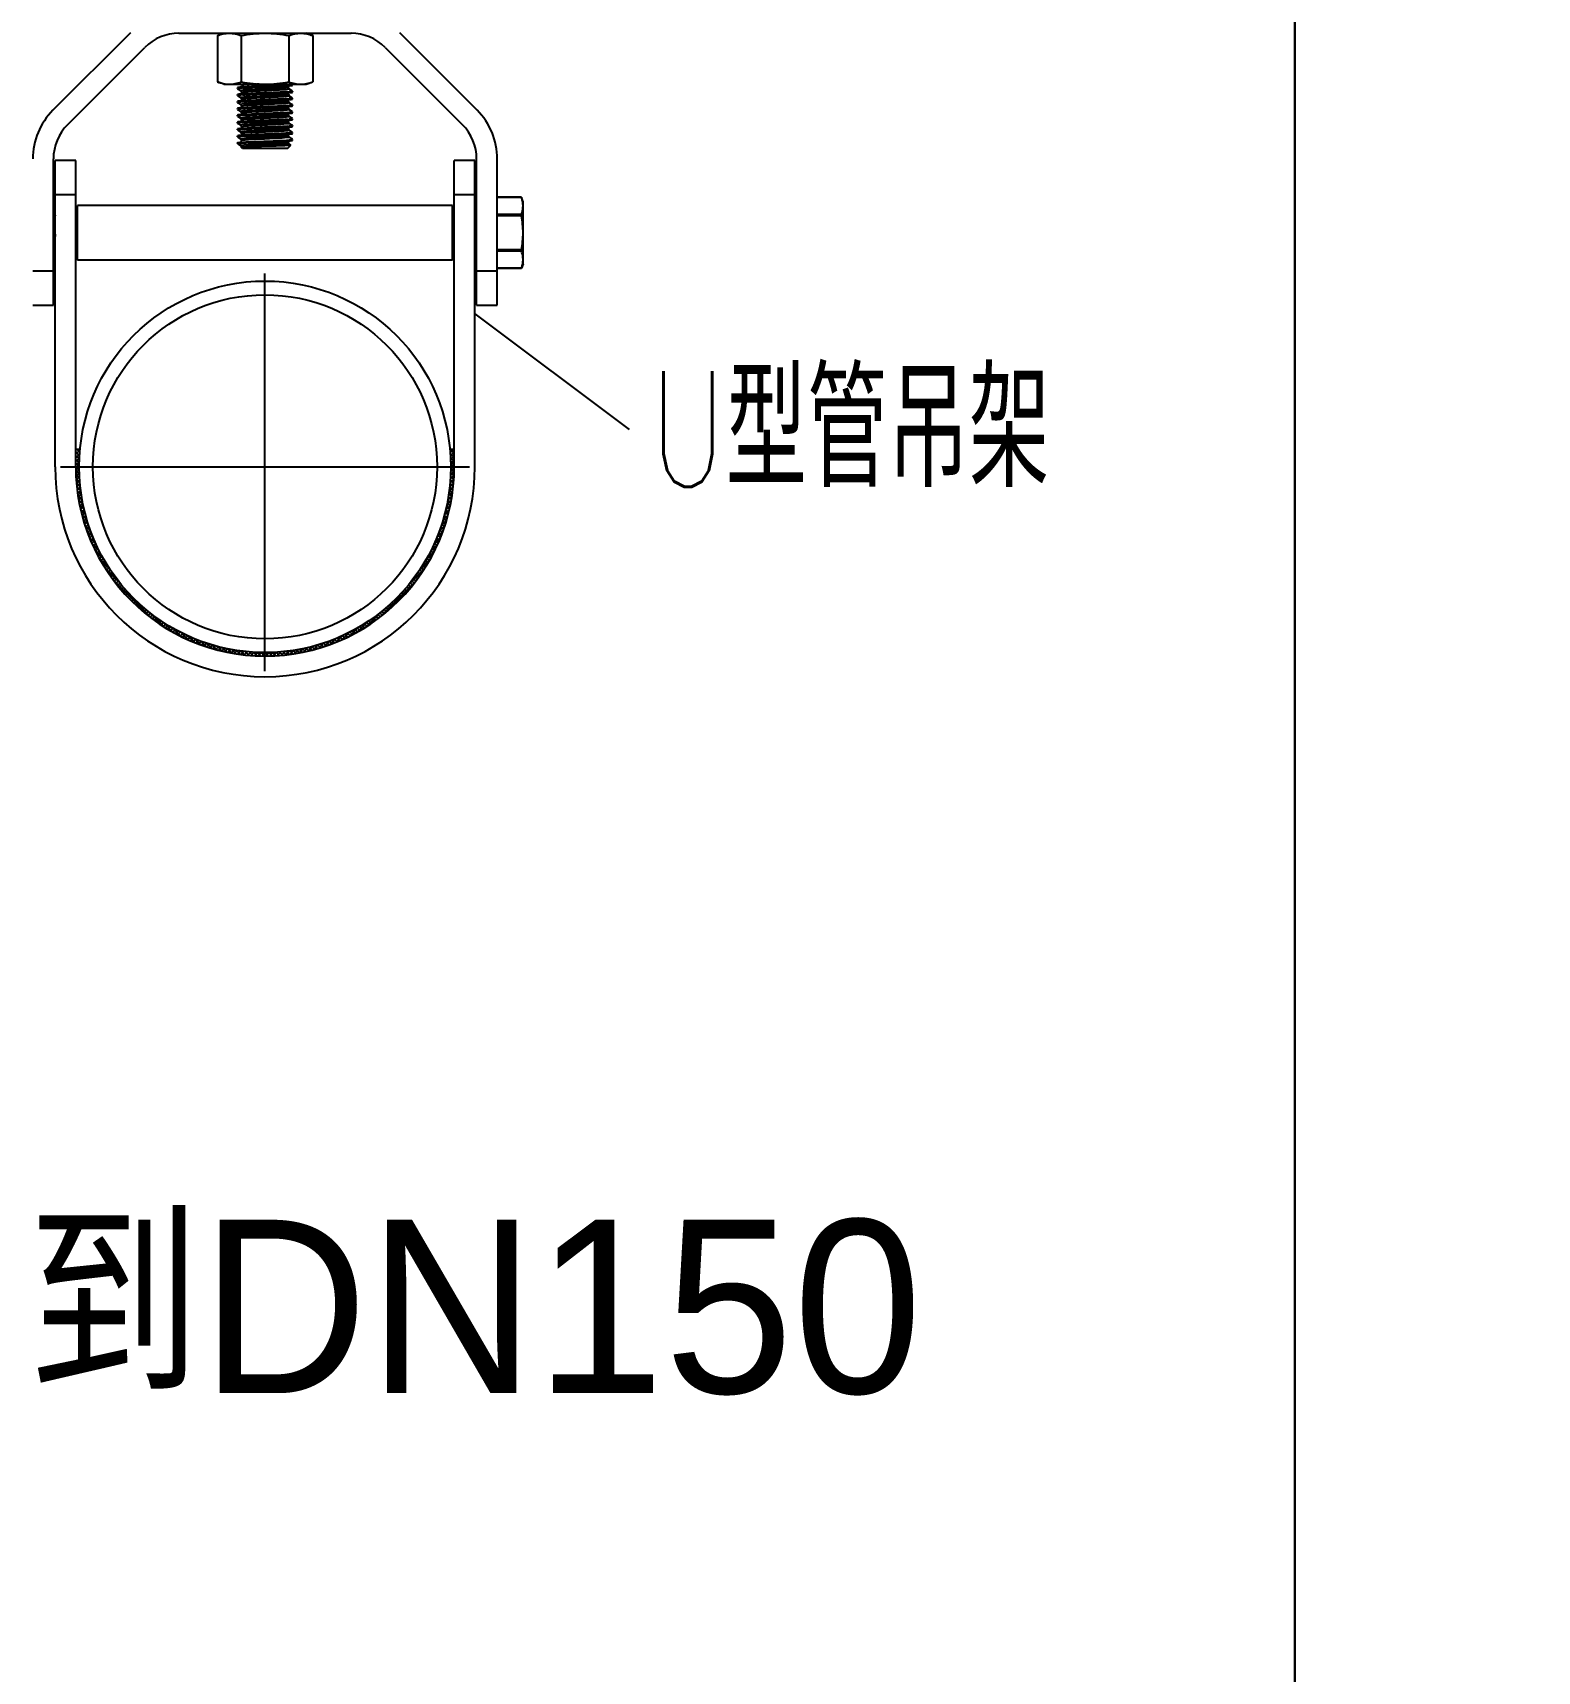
# Model space of a CAD drawing. Extents: x 1725261 to 1937680, y 860327 to 1571294.
# Drawn here: x 1824949 to 1830155, y 1242498 to 1248167 of the extents above; entities that cross this region are included whole.
import ezdxf

# ---------------------------------------------------------------- set-up
doc = ezdxf.new("R2010")
doc.units = 0
doc.header["$LTSCALE"] = 1000
doc.header["$MEASUREMENT"] = 0
doc.linetypes.add('CENTER', pattern=[8, 5, -1, 1, -1])
doc.layers.add('bz', color=2, linetype='Continuous')
doc.layers.add('W_DIM', color=4, linetype='Continuous')
doc.styles.get("Standard").update_dxf_attribs({"font": 'gbenor.shx', "bigfont": 'gbcbig.shx'})
doc.styles.add('wwp100', font='txt.shx', dxfattribs={"width": 0.7, "height": 400, "bigfont": 'hztxt.shx'})
doc.styles.add('中西文等高字体', font='HZTXT_E.shx', dxfattribs={"width": 0.7, "height": 4, "bigfont": 'hztxt.shx'})
doc.dimstyles.get("Standard").update_dxf_attribs({"dimtxt": 0.18, "dimasz": 0.18, "dimexe": 0.18, "dimexo": 0.0625, "dimgap": 0.09, "dimtad": 0, "dimtih": 1, "dimtoh": 1, "dimdec": 4, "dimzin": 0, "dimdsep": 46, "dimtxsty": 'Standard', "dimcen": 0.09, "dimadec": 0, "dimazin": 0, "dimtfac": 1, "dimtdec": 4, "dimtofl": 0, "dimtmove": 0, "dimatfit": 3, "dimfxl": 0, "dimtolj": 1, "dimtzin": 0, "dimarcsym": 0})

msp = doc.modelspace()

# ---------------------------------------------------------------- hatches: boundary and pattern name
h = msp.add_hatch()
h.set_pattern_fill('ANSI37', color=256, scale=2.904, style=0)
h.set_pattern_definition([(45, (1965351.907, 1511985.405), (-6.51966594, 6.51966594), []), (135, (1965351.907, 1511985.405), (-6.51966594, -6.51966594), [])])
h.paths.add_polyline_path([(1826407.1, 1246724.9), (1826392.4, 1246724.9, -0.023186), (1826395.2, 1246665.3, -1), (1825109.3, 1246665.3, -0.023186), (1825112.1, 1246724.9), (1825097.4, 1246724.9), (1825097.4, 1246665.3, 1), (1826407.1, 1246665.3)])

# ---------------------------------------------------------------- linework, layer by layer
at = {"linetype": 'Continuous'}
for p, q in [((1825286.2, 1248167.2), (1825018.3, 1247899.3)), ((1825454.6, 1248165.5), (1826049.9, 1248165.5)), ((1825587.3, 1248157.5), (1825609.4, 1248165.5)), ((1825587.3, 1248157.5), (1825587.3, 1247997.4)), ((1825669.8, 1248157.5), (1825669.8, 1247997.4)), ((1825834.7, 1248157.5), (1825834.7, 1247997.4)), ((1825917.2, 1248157.5), (1825895.1, 1248165.5)), ((1825917.2, 1248157.5), (1825917.2, 1247997.4)), ((1826486.2, 1247899.3), (1826218.3, 1248167.2)), ((1825068.8, 1247848.8), (1825336.7, 1248116.7)), ((1826167.8, 1248116.7), (1826435.7, 1247848.8)), ((1825609.4, 1247989.3), (1825587.3, 1247997.4)), ((1825609.4, 1247989.3), (1825895.1, 1247989.3)), ((1825657.2, 1247977.1), (1825657, 1247976.9)), ((1825657, 1247973.9), (1825657, 1247976.9)), ((1825657, 1247973.9), (1825657, 1247976.9)), ((1825657.2, 1247973.6), (1825670.1, 1247966.1)), ((1825669.9, 1247990.3), (1825669.9, 1247984.3)), ((1825847.3, 1247965.2), (1825834.3, 1247972.7)), ((1825834.6, 1247972.4), (1825834.6, 1247978.4)), ((1825847.3, 1247985.5), (1825847.5, 1247985.8)), ((1825847.5, 1247985.8), (1825847.5, 1247988.8)), ((1825847.5, 1247985.8), (1825847.5, 1247988.8)), ((1825895.1, 1247989.3), (1825917.2, 1247997.4)), ((1825657.2, 1247953.3), (1825657, 1247953.1)), ((1825657, 1247950.1), (1825657, 1247953.1)), ((1825657, 1247950.1), (1825657, 1247953.1)), ((1825657.2, 1247929.5), (1825657, 1247929.2)), ((1825657, 1247926.3), (1825657, 1247929.2)), ((1825657, 1247926.3), (1825657, 1247929.2)), ((1825657.2, 1247949.8), (1825670.1, 1247942.3)), ((1825657.2, 1247926), (1825670.1, 1247918.5)), ((1825669.9, 1247966.4), (1825669.9, 1247960.5)), ((1825669.9, 1247942.6), (1825669.9, 1247936.7)), ((1825669.9, 1247918.8), (1825669.9, 1247912.9)), ((1825833.2, 1247947.9), (1825832.5, 1247947.7)), ((1825833.5, 1247924.1), (1825832.6, 1247923.9)), ((1825847.3, 1247941.4), (1825834.3, 1247948.9)), ((1825847.3, 1247917.6), (1825834.3, 1247925.1)), ((1825834.6, 1247948.6), (1825834.6, 1247954.5)), ((1825834.6, 1247924.8), (1825834.6, 1247930.7)), ((1825847.3, 1247961.7), (1825847.5, 1247962)), ((1825847.3, 1247937.9), (1825847.5, 1247938.2)), ((1825847.3, 1247914.1), (1825847.5, 1247914.4)), ((1825847.5, 1247962), (1825847.5, 1247965)), ((1825847.5, 1247962), (1825847.5, 1247965)), ((1825847.5, 1247938.2), (1825847.5, 1247941.1)), ((1825847.5, 1247938.2), (1825847.5, 1247941.1)), ((1825847.5, 1247914.4), (1825847.5, 1247917.3)), ((1825847.5, 1247914.4), (1825847.5, 1247917.3)), ((1825657.2, 1247905.7), (1825657, 1247905.4)), ((1825657, 1247902.5), (1825657, 1247905.4)), ((1825657, 1247902.5), (1825657, 1247905.4)), ((1825657.2, 1247881.9), (1825657, 1247881.6)), ((1825657, 1247878.6), (1825657, 1247881.6)), ((1825657, 1247878.6), (1825657, 1247881.6)), ((1825657.2, 1247858.1), (1825657, 1247857.8)), ((1825657, 1247854.8), (1825657, 1247857.8)), ((1825657, 1247854.8), (1825657, 1247857.8)), ((1825657.2, 1247902.2), (1825670.1, 1247894.7)), ((1825657.2, 1247878.4), (1825670.1, 1247870.9)), ((1825669.9, 1247895), (1825669.9, 1247889.1)), ((1825669.9, 1247871.2), (1825669.9, 1247865.2)), ((1825847.3, 1247893.8), (1825834.3, 1247901.3)), ((1825847.3, 1247870), (1825834.3, 1247877.5)), ((1825834.6, 1247901), (1825834.6, 1247906.9)), ((1825834.6, 1247877.2), (1825834.6, 1247883.1)), ((1825834.6, 1247853.3), (1825834.6, 1247859.3)), ((1825847.3, 1247890.3), (1825847.5, 1247890.5)), ((1825847.3, 1247866.5), (1825847.5, 1247866.7)), ((1825847.5, 1247890.5), (1825847.5, 1247893.5)), ((1825847.5, 1247890.5), (1825847.5, 1247893.5)), ((1825847.5, 1247866.7), (1825847.5, 1247869.7)), ((1825847.5, 1247866.7), (1825847.5, 1247869.7)), ((1825657.2, 1247834.3), (1825657, 1247834)), ((1825657, 1247831), (1825657, 1247834)), ((1825657, 1247831), (1825657, 1247834)), ((1825657.2, 1247810.4), (1825657, 1247810.2)), ((1825657, 1247807.2), (1825657, 1247810.2)), ((1825657, 1247807.2), (1825657, 1247810.2)), ((1825657.2, 1247854.6), (1825670.1, 1247847.1)), ((1825657.2, 1247830.8), (1825670.1, 1247823.3)), ((1825657.2, 1247806.9), (1825670.1, 1247799.5)), ((1825669.9, 1247847.4), (1825669.9, 1247841.4)), ((1825669.9, 1247823.6), (1825669.9, 1247817.6)), ((1825669.9, 1247799.8), (1825669.9, 1247793.8)), ((1825847.3, 1247846.2), (1825834.3, 1247853.6)), ((1825847.3, 1247822.3), (1825834.3, 1247829.8)), ((1825847.3, 1247798.5), (1825834.3, 1247806)), ((1825834.6, 1247829.5), (1825834.6, 1247835.5)), ((1825834.6, 1247805.7), (1825834.6, 1247811.7)), ((1825847.3, 1247842.7), (1825847.5, 1247842.9)), ((1825847.3, 1247818.8), (1825847.5, 1247819.1)), ((1825847.5, 1247842.9), (1825847.5, 1247845.9)), ((1825847.5, 1247842.9), (1825847.5, 1247845.9)), ((1825847.5, 1247819.1), (1825847.5, 1247822.1)), ((1825847.5, 1247819.1), (1825847.5, 1247822.1)), ((1825657, 1247786.5), (1825657.2, 1247786.6)), ((1825657, 1247786.4), (1825657, 1247786.5)), ((1825657, 1247784.3), (1825657, 1247786.4)), ((1825657, 1247784.3), (1825659.6, 1247784.3)), ((1825659.1, 1247782.2), (1825660, 1247781.5)), ((1825660, 1247781.5), (1825670.1, 1247775.6)), ((1825669.9, 1247775.9), (1825669.9, 1247771.4)), ((1825675.5, 1247771.4), (1825669.9, 1247771.4)), ((1825674.9, 1247766.4), (1825669.9, 1247771.4)), ((1825829.6, 1247766.4), (1825674.9, 1247766.4)), ((1825829.6, 1247766.4), (1825841.3, 1247778.1)), ((1825834.3, 1247787.6), (1825835.4, 1247788.2)), ((1825841.2, 1247778.2), (1825834.3, 1247782.2)), ((1825834.6, 1247781.9), (1825834.6, 1247787.9)), ((1825847.3, 1247798), (1825847.4, 1247798.1)), ((1825847.3, 1247795), (1825847.5, 1247795.3)), ((1825847.5, 1247795.3), (1825847.5, 1247798.3)), ((1825847.5, 1247795.3), (1825847.5, 1247798.3)), ((1825020, 1247224.9), (1825020, 1247730.9)), ((1825097.4, 1247725), (1825026, 1247725)), ((1825026, 1246665.3), (1825026, 1247725)), ((1825097.4, 1246665.3), (1825097.4, 1247725)), ((1826478.5, 1247725), (1826407.1, 1247725)), ((1826407.1, 1246665.3), (1826407.1, 1247725)), ((1826478.5, 1246665.3), (1826478.5, 1247725)), ((1826484.5, 1247224.9), (1826484.5, 1247730.9)), ((1826555.9, 1247224.9), (1826555.9, 1247730.9)), ((1825097.4, 1247605.9), (1825026, 1247605.9)), ((1826478.5, 1247605.9), (1826407.1, 1247605.9)), ((1826639.6, 1247597.8), (1826555.9, 1247597.8)), ((1826639.8, 1247597), (1826555.9, 1247597)), ((1826639.5, 1247597.8), (1826639.8, 1247597)), ((1826645.2, 1247582.1), (1826639.8, 1247597)), ((1826645.2, 1247367.8), (1826645.2, 1247582.1)), ((1825020.3, 1247534.8), (1825020, 1247535.4)), ((1825025.2, 1247535.1), (1825020, 1247535.1)), ((1825026, 1247536.7), (1825025, 1247535.1)), ((1825097.4, 1247546.4), (1825103.4, 1247546.4)), ((1825097.4, 1247546.4), (1825103.4, 1247546.4)), ((1826401.1, 1247569.6), (1825103.4, 1247569.6)), ((1825103.4, 1247380.3), (1825103.4, 1247569.6)), ((1826401.1, 1247380.3), (1826401.1, 1247569.6)), ((1826401.1, 1247546.4), (1826407.1, 1247546.4)), ((1826401.1, 1247546.4), (1826407.1, 1247546.4)), ((1826478.5, 1247546.4), (1826484.5, 1247546.4)), ((1826478.5, 1247546.4), (1826484.5, 1247546.4)), ((1826639.8, 1247538.5), (1826555.9, 1247538.5)), ((1826639.8, 1247533.4), (1826555.9, 1247533.4)), ((1825020, 1247405.5), (1825021, 1247403.7)), ((1825021, 1247403.7), (1825021.3, 1247403.5)), ((1825021.3, 1247403.5), (1825023.9, 1247403.5)), ((1825021.3, 1247403.5), (1825023.9, 1247403.5)), ((1825024.2, 1247403.7), (1825023.9, 1247403.5)), ((1825024.2, 1247403.7), (1825026, 1247406.8)), ((1825097.4, 1247408.6), (1825098.3, 1247408.6)), ((1825098, 1247408.9), (1825098.1, 1247408.6)), ((1825098.1, 1247408.6), (1825101, 1247403.6)), ((1825101, 1247403.6), (1825101.1, 1247403.5)), ((1825101.1, 1247403.5), (1825103.4, 1247403.5)), ((1825101.1, 1247403.5), (1825103.4, 1247403.5)), ((1826401.1, 1247403.5), (1826407.1, 1247403.5)), ((1826401.1, 1247403.5), (1826407.1, 1247403.5)), ((1826478.5, 1247403.5), (1826484.5, 1247403.5)), ((1826478.5, 1247403.5), (1826484.5, 1247403.5)), ((1826639.8, 1247416.5), (1826555.9, 1247416.5)), ((1826639.8, 1247411.4), (1826555.9, 1247411.4)), ((1826401.1, 1247380.3), (1825103.4, 1247380.3)), ((1826639.8, 1247352.9), (1826555.9, 1247352.9)), ((1826639.6, 1247352.1), (1826555.9, 1247352.1)), ((1826639.8, 1247352.9), (1826639.5, 1247352.1)), ((1826645.2, 1247367.8), (1826639.8, 1247352.9)), ((1824948.6, 1247344), (1825020, 1247344)), ((1826484.5, 1247344), (1826555.9, 1247344)), ((1824948.6, 1247224.9), (1825020, 1247224.9)), ((1826484.5, 1247224.9), (1826555.9, 1247224.9)), ((1825113.6, 1246724.9), (1825097.4, 1246724.9)), ((1826407.1, 1246724.9), (1826390.9, 1246724.9))]:
    msp.add_line(p, q, dxfattribs=at)
at = {"color": 0, "linetype": 'CENTER'}
for p, q in [((1825752.2, 1245958.1), (1825752.2, 1247334.8)), ((1825045, 1246665.3), (1826459.5, 1246665.3))]:
    msp.add_line(p, q, dxfattribs=at)
for points in [[(1816638.2, 1256792.8), (1829315.4, 1256792.8), (1829315.4, 1241937.5), (1816638.2, 1241937.5)], [(1829315.4, 1256792.8), (1844453.8, 1256792.8), (1844453.8, 1241937.5), (1829315.4, 1241937.5)]]:
    msp.add_lwpolyline(points, close=True)
at = {"linetype": 'Continuous'}
for radius in [642.9, 595.3]:
    msp.add_circle((1825752.2, 1246665.3), radius, dxfattribs=at)
for centre, radius, start, end in [((1825454.6, 1247998.8), 166.7, 90, 135), ((1826049.9, 1247998.8), 166.7, 45, 90), ((1825702.7, 1247563.4), 413.8, 93.801, 94.806), ((1825802.1, 1248395.4), 409.9, 273.83, 274.8033), ((1825828.6, 1247990.8), 19.7, 281.4638, 282.555), ((1825703.1, 1247534.9), 418.5, 93.7705, 94.8059), ((1825702.2, 1247522.3), 407.3, 93.848, 94.803), ((1825802.1, 1248371.8), 410.1, 273.8287, 274.8033), ((1825802.1, 1248347.5), 409.6, 273.8318, 274.8033), ((1825802.4, 1248321), 406.9, 273.8501, 274.8032), ((1825186.7, 1247730.9), 238.1, 135, 180), ((1825702.4, 1247471.5), 410.4, 93.8243, 94.8054), ((1825702.7, 1247444.4), 413.7, 93.8019, 94.806), ((1825702.3, 1247497.2), 408.5, 93.8383, 94.8045), ((1825802.1, 1248276.3), 409.9, 273.8301, 274.8033), ((1825802.2, 1248299.2), 409, 273.8361, 274.8034), ((1826317.8, 1247730.9), 238.1, 0, 45), ((1825186.7, 1247730.9), 166.7, 135, 180), ((1825702.2, 1247403.2), 407.3, 93.8481, 94.803), ((1825802.1, 1248252.7), 410.1, 273.8286, 274.8033), ((1826317.8, 1247730.9), 166.7, 0, 45), ((1825692.5, 1247501.9), 287.3, 94.5029, 95.1286), ((1825698.5, 1247424.3), 362.3, 94.4288, 94.5479), ((1825818.1, 1247866.3), 86.5, 277.0601, 277.7461), ((1825823.4, 1247935.1), 158.4, 274.1459, 274.589), ((1825752.2, 1246665.3), 726.3, 180, 0), ((1825752.2, 1246665.3), 654.9, 180, 0)]:
    msp.add_arc(centre, radius, start, end, dxfattribs=at)
for points, knots in [([(1825587.3, 1248157.5), (1825594, 1248159.9), (1825607.5, 1248164), (1825621.6, 1248165.5), (1825628.5, 1248165.5)], [0, 0, 0, 0, 0.506411, 1, 1, 1, 1]), ([(1825628.5, 1248165.5), (1825635.5, 1248165.5), (1825649.5, 1248164), (1825663.1, 1248159.9), (1825669.8, 1248157.5)], [0, 0, 0, 0, 0.493589, 1, 1, 1, 1]), ([(1825669.8, 1248157.5), (1825683.4, 1248160), (1825710.8, 1248164), (1825738.4, 1248165.5), (1825752.2, 1248165.5)], [0, 0, 0, 0, 0.500036, 1, 1, 1, 1]), ([(1825752.2, 1248165.5), (1825766.1, 1248165.5), (1825793.7, 1248164), (1825821.1, 1248160), (1825834.7, 1248157.5)], [0, 0, 0, 0, 0.499964, 1, 1, 1, 1]), ([(1825834.7, 1248157.5), (1825841.4, 1248159.9), (1825855, 1248164), (1825869, 1248165.5), (1825876, 1248165.5)], [0, 0, 0, 0, 0.506411, 1, 1, 1, 1]), ([(1825876, 1248165.5), (1825882.9, 1248165.5), (1825897, 1248164), (1825910.5, 1248159.9), (1825917.2, 1248157.5)], [0, 0, 0, 0, 0.493589, 1, 1, 1, 1]), ([(1825587.3, 1247997.4), (1825594, 1247994.9), (1825607.5, 1247990.9), (1825621.6, 1247989.3), (1825628.5, 1247989.3)], [0, 0, 0, 0, 0.506411, 1, 1, 1, 1]), ([(1825628.5, 1247989.3), (1825635.5, 1247989.3), (1825649.5, 1247990.9), (1825663.1, 1247994.9), (1825669.8, 1247997.4)], [0, 0, 0, 0, 0.493589, 1, 1, 1, 1]), ([(1825657, 1247973.9), (1825657, 1247974.3), (1825659.3, 1247974.6), (1825660.4, 1247974.9), (1825661.6, 1247975.1)], [0, 0, 0, 0, 0.271489, 1, 1, 1, 1]), ([(1825675.1, 1247979.2), (1825670.9, 1247979), (1825665.1, 1247978.2), (1825658.8, 1247978.1), (1825657.2, 1247977.1)], [0, 0, 0, 0, 0.690397, 1, 1, 1, 1]), ([(1825669.8, 1247997.4), (1825683.4, 1247994.9), (1825710.8, 1247990.8), (1825738.4, 1247989.3), (1825752.2, 1247989.3)], [0, 0, 0, 0, 0.500036, 1, 1, 1, 1]), ([(1825679.1, 1247986.1), (1825678, 1247986), (1825675, 1247985.6), (1825671.8, 1247985.6), (1825670.1, 1247984.6)], [0, 0, 0, 0, 0.376069, 1, 1, 1, 1]), ([(1825832.5, 1247971.5), (1825822.6, 1247969.5), (1825794.5, 1247968.9), (1825757.6, 1247966.6), (1825722.6, 1247965.1), (1825699.5, 1247963.9), (1825682.7, 1247962.5), (1825673.7, 1247962), (1825670.8, 1247961.1)], [0, 0, 0, 0, 0.187457, 0.515971, 0.686936, 0.835422, 0.943971, 1, 1, 1, 1]), ([(1825832.8, 1247977.6), (1825823.5, 1247975.5), (1825787.4, 1247974.7), (1825740.1, 1247972), (1825696, 1247969.4), (1825678.1, 1247968.6), (1825671.9, 1247967.3)], [0, 0, 0, 0, 0.177393, 0.66769, 0.881926, 1, 1, 1, 1]), ([(1825829.5, 1247986.4), (1825818.2, 1247985.6), (1825766.7, 1247983.2), (1825715.2, 1247982), (1825675.1, 1247979.2)], [0, 0, 0, 0, 0.219163, 1, 1, 1, 1]), ([(1825675.3, 1247976.3), (1825686.5, 1247977), (1825738, 1247979.5), (1825789.4, 1247980.7), (1825829.5, 1247983.4)], [0, 0, 0, 0, 0.219847, 1, 1, 1, 1]), ([(1825731.8, 1247989.3), (1825726.4, 1247989.1), (1825708.8, 1247988.2), (1825691.2, 1247987.3), (1825679.1, 1247986.1)], [0, 0, 0, 0, 0.307606, 1, 1, 1, 1]), ([(1825752.2, 1247989.3), (1825766.1, 1247989.3), (1825793.7, 1247990.8), (1825821.1, 1247994.9), (1825834.7, 1247997.4)], [0, 0, 0, 0, 0.499964, 1, 1, 1, 1]), ([(1825829.5, 1247983.4), (1825833.6, 1247983.7), (1825839.4, 1247984.5), (1825845.7, 1247984.6), (1825847.3, 1247985.5)], [0, 0, 0, 0, 0.69032, 1, 1, 1, 1]), ([(1825834.3, 1247978.1), (1825834.2, 1247977.9), (1825833.7, 1247977.8), (1825833.2, 1247977.6), (1825832.8, 1247977.6)], [0, 0, 0, 0, 0.399724, 1, 1, 1, 1]), ([(1825834.6, 1247972.4), (1825834.6, 1247972.2), (1825833.8, 1247971.8), (1825833.3, 1247971.7), (1825832.8, 1247971.6)], [0, 0, 0, 0, 0.300214, 1, 1, 1, 1]), ([(1825834.7, 1247997.4), (1825841.4, 1247994.9), (1825855, 1247990.9), (1825869, 1247989.3), (1825876, 1247989.3)], [0, 0, 0, 0, 0.506411, 1, 1, 1, 1]), ([(1825847.5, 1247988.8), (1825847.5, 1247988.3), (1825845.2, 1247988.1), (1825844.1, 1247987.7), (1825842.9, 1247987.6)], [0, 0, 0, 0, 0.271498, 1, 1, 1, 1]), ([(1825876, 1247989.3), (1825882.9, 1247989.3), (1825897, 1247990.9), (1825910.5, 1247994.9), (1825917.2, 1247997.4)], [0, 0, 0, 0, 0.493589, 1, 1, 1, 1]), ([(1825657, 1247950.1), (1825657, 1247950.5), (1825659.3, 1247950.8), (1825660.5, 1247951.1), (1825661.6, 1247951.3)], [0, 0, 0, 0, 0.271295, 1, 1, 1, 1]), ([(1825657, 1247926.3), (1825657, 1247926.7), (1825659.3, 1247927), (1825660.4, 1247927.3), (1825661.6, 1247927.4)], [0, 0, 0, 0, 0.271606, 1, 1, 1, 1]), ([(1825675.3, 1247955.4), (1825671.1, 1247955.2), (1825665.2, 1247954.3), (1825658.9, 1247954.2), (1825657.2, 1247953.3)], [0, 0, 0, 0, 0.690611, 1, 1, 1, 1]), ([(1825675.5, 1247931.6), (1825671.3, 1247931.4), (1825665.4, 1247930.5), (1825658.9, 1247930.5), (1825657.2, 1247929.5)], [0, 0, 0, 0, 0.690892, 1, 1, 1, 1]), ([(1825671.9, 1247967.3), (1825671.4, 1247967.2), (1825670.8, 1247967), (1825669.9, 1247966.7), (1825669.9, 1247966.4)], [0, 0, 0, 0, 0.704879, 1, 1, 1, 1]), ([(1825671.9, 1247943.5), (1825671.4, 1247943.4), (1825670.8, 1247943.2), (1825669.9, 1247942.9), (1825669.9, 1247942.6)], [0, 0, 0, 0, 0.705077, 1, 1, 1, 1]), ([(1825672, 1247919.7), (1825671.4, 1247919.6), (1825670.8, 1247919.4), (1825669.9, 1247919), (1825669.9, 1247918.8)], [0, 0, 0, 0, 0.70574, 1, 1, 1, 1]), ([(1825670.8, 1247961.1), (1825670.7, 1247961), (1825670.5, 1247960.9), (1825670.2, 1247960.9), (1825670.1, 1247960.8)], [0, 0, 0, 0, 0.566217, 1, 1, 1, 1]), ([(1825671.1, 1247937.3), (1825670.9, 1247937.3), (1825670.6, 1247937.2), (1825670.3, 1247937.1), (1825670.1, 1247937)], [0, 0, 0, 0, 0.579663, 1, 1, 1, 1]), ([(1825671.4, 1247913.6), (1825671.1, 1247913.5), (1825670.7, 1247913.4), (1825670.3, 1247913.3), (1825670.1, 1247913.2)], [0, 0, 0, 0, 0.591406, 1, 1, 1, 1]), ([(1825832.5, 1247947.7), (1825822.8, 1247945.7), (1825795, 1247945.1), (1825750.4, 1247942.3), (1825709.6, 1247940.9), (1825683.3, 1247938.8), (1825674.1, 1247938.2), (1825671.1, 1247937.3)], [0, 0, 0, 0, 0.184913, 0.510935, 0.830756, 0.941119, 1, 1, 1, 1]), ([(1825832.6, 1247923.9), (1825823, 1247921.9), (1825795.5, 1247921.3), (1825751.1, 1247918.8), (1825707.3, 1247916.1), (1825680.5, 1247915.8), (1825671.4, 1247913.6)], [0, 0, 0, 0, 0.182676, 0.506256, 0.826306, 1, 1, 1, 1]), ([(1825833.2, 1247953.8), (1825824.1, 1247951.6), (1825797.3, 1247951.3), (1825753.5, 1247948.6), (1825709, 1247946.1), (1825681.6, 1247945.5), (1825671.9, 1247943.5)], [0, 0, 0, 0, 0.173043, 0.493074, 0.817013, 1, 1, 1, 1]), ([(1825833.5, 1247930.1), (1825830.4, 1247929.3), (1825821.3, 1247928.6), (1825795.1, 1247926.5), (1825754.2, 1247925.1), (1825709.5, 1247922.3), (1825681.8, 1247921.7), (1825672, 1247919.7)], [0, 0, 0, 0, 0.058467, 0.168569, 0.488344, 0.81473, 1, 1, 1, 1]), ([(1825674.8, 1247928.6), (1825686.1, 1247929.4), (1825737.7, 1247931.9), (1825789.4, 1247933.1), (1825829.7, 1247935.8)], [0, 0, 0, 0, 0.219027, 1, 1, 1, 1]), ([(1825829.7, 1247915), (1825818.4, 1247914.2), (1825766.8, 1247911.7), (1825715.1, 1247910.5), (1825674.8, 1247907.8)], [0, 0, 0, 0, 0.218951, 1, 1, 1, 1]), ([(1825674.9, 1247904.8), (1825686.2, 1247905.6), (1825737.7, 1247908.1), (1825789.4, 1247909.3), (1825829.6, 1247912)], [0, 0, 0, 0, 0.219111, 1, 1, 1, 1]), ([(1825829.5, 1247962.6), (1825818.2, 1247961.8), (1825766.8, 1247959.4), (1825715.4, 1247958.2), (1825675.3, 1247955.4)], [0, 0, 0, 0, 0.218984, 1, 1, 1, 1]), ([(1825675.5, 1247952.5), (1825686.8, 1247953.2), (1825738.2, 1247955.7), (1825789.6, 1247956.9), (1825829.5, 1247959.6)], [0, 0, 0, 0, 0.220532, 1, 1, 1, 1]), ([(1825829.5, 1247938.8), (1825818.3, 1247938), (1825767, 1247935.5), (1825715.6, 1247934.3), (1825675.5, 1247931.6)], [0, 0, 0, 0, 0.218636, 1, 1, 1, 1]), ([(1825829.5, 1247959.6), (1825833.6, 1247959.9), (1825839.4, 1247960.7), (1825845.7, 1247960.8), (1825847.3, 1247961.7)], [0, 0, 0, 0, 0.690291, 1, 1, 1, 1]), ([(1825829.6, 1247912), (1825833.7, 1247912.3), (1825839.4, 1247913.1), (1825845.7, 1247913.2), (1825847.3, 1247914.1)], [0, 0, 0, 0, 0.690251, 1, 1, 1, 1]), ([(1825829.7, 1247935.8), (1825833.8, 1247936.1), (1825839.5, 1247936.9), (1825845.7, 1247937), (1825847.3, 1247937.9)], [0, 0, 0, 0, 0.69012, 1, 1, 1, 1]), ([(1825834.3, 1247954.2), (1825834.2, 1247954.2), (1825833.8, 1247954), (1825833.4, 1247953.9), (1825833.2, 1247953.8)], [0, 0, 0, 0, 0.410179, 1, 1, 1, 1]), ([(1825834.6, 1247948.6), (1825834.6, 1247948.4), (1825834, 1247948.1), (1825833.5, 1247948), (1825833.2, 1247947.9)], [0, 0, 0, 0, 0.308051, 1, 1, 1, 1]), ([(1825834.3, 1247930.4), (1825834.2, 1247930.4), (1825833.9, 1247930.2), (1825833.6, 1247930.1), (1825833.5, 1247930.1)], [0, 0, 0, 0, 0.42214, 1, 1, 1, 1]), ([(1825834.6, 1247924.8), (1825834.6, 1247924.6), (1825834.1, 1247924.3), (1825833.8, 1247924.2), (1825833.5, 1247924.1)], [0, 0, 0, 0, 0.317825, 1, 1, 1, 1]), ([(1825847.5, 1247965), (1825847.5, 1247964.5), (1825845.2, 1247964.2), (1825844.1, 1247963.9), (1825842.9, 1247963.8)], [0, 0, 0, 0, 0.271487, 1, 1, 1, 1]), ([(1825847.5, 1247941.1), (1825847.5, 1247940.7), (1825845.2, 1247940.4), (1825844.1, 1247940.1), (1825842.9, 1247940)], [0, 0, 0, 0, 0.271512, 1, 1, 1, 1]), ([(1825847.5, 1247917.3), (1825847.5, 1247916.9), (1825845.2, 1247916.6), (1825844.1, 1247916.3), (1825842.9, 1247916.2)], [0, 0, 0, 0, 0.271635, 1, 1, 1, 1]), ([(1825657, 1247902.5), (1825657, 1247902.9), (1825659.3, 1247903.2), (1825660.4, 1247903.5), (1825661.6, 1247903.6)], [0, 0, 0, 0, 0.271632, 1, 1, 1, 1]), ([(1825657, 1247878.6), (1825657, 1247879.1), (1825659.3, 1247879.4), (1825660.4, 1247879.7), (1825661.6, 1247879.8)], [0, 0, 0, 0, 0.271604, 1, 1, 1, 1]), ([(1825657, 1247854.8), (1825657, 1247855.3), (1825659.3, 1247855.5), (1825660.4, 1247855.9), (1825661.6, 1247856)], [0, 0, 0, 0, 0.271494, 1, 1, 1, 1]), ([(1825674.8, 1247907.8), (1825670.8, 1247907.5), (1825665, 1247906.7), (1825658.8, 1247906.6), (1825657.2, 1247905.7)], [0, 0, 0, 0, 0.690153, 1, 1, 1, 1]), ([(1825674.9, 1247884), (1825670.8, 1247883.7), (1825665.1, 1247882.9), (1825658.8, 1247882.8), (1825657.2, 1247881.9)], [0, 0, 0, 0, 0.690253, 1, 1, 1, 1]), ([(1825675, 1247860.2), (1825670.9, 1247859.9), (1825665.1, 1247859.1), (1825658.8, 1247859), (1825657.2, 1247858.1)], [0, 0, 0, 0, 0.690391, 1, 1, 1, 1]), ([(1825672, 1247895.9), (1825671.5, 1247895.8), (1825670.9, 1247895.6), (1825669.9, 1247895.2), (1825669.9, 1247895)], [0, 0, 0, 0, 0.706684, 1, 1, 1, 1]), ([(1825672.1, 1247872.1), (1825671.6, 1247872), (1825670.9, 1247871.8), (1825669.9, 1247871.4), (1825669.9, 1247871.2)], [0, 0, 0, 0, 0.707858, 1, 1, 1, 1]), ([(1825671.7, 1247889.9), (1825671.4, 1247889.8), (1825670.9, 1247889.7), (1825670.3, 1247889.5), (1825670.1, 1247889.4)], [0, 0, 0, 0, 0.601132, 1, 1, 1, 1]), ([(1825671.4, 1247866), (1825671.2, 1247865.9), (1825670.7, 1247865.8), (1825670.3, 1247865.6), (1825670.1, 1247865.5)], [0, 0, 0, 0, 0.593362, 1, 1, 1, 1]), ([(1825825.5, 1247875.4), (1825813.7, 1247874.2), (1825785.5, 1247872.7), (1825742.1, 1247870.9), (1825702.7, 1247868.3), (1825679.3, 1247867.9), (1825671.4, 1247866)], [0, 0, 0, 0, 0.229681, 0.549925, 0.842622, 1, 1, 1, 1]), ([(1825824.7, 1247899.1), (1825812.9, 1247897.9), (1825784.9, 1247896.5), (1825741.9, 1247894.7), (1825702.8, 1247892.2), (1825679.6, 1247891.6), (1825671.7, 1247889.9)], [0, 0, 0, 0, 0.231611, 0.549958, 0.840821, 1, 1, 1, 1]), ([(1825824.7, 1247905), (1825813, 1247903.9), (1825785.2, 1247902.5), (1825742.6, 1247900.7), (1825703.4, 1247898.3), (1825680.2, 1247897.5), (1825672, 1247895.9)], [0, 0, 0, 0, 0.229817, 0.546056, 0.837001, 1, 1, 1, 1]), ([(1825825.5, 1247881.3), (1825814, 1247880.1), (1825786.2, 1247878.7), (1825743.5, 1247876.9), (1825704, 1247874.5), (1825680.4, 1247873.7), (1825672.1, 1247872.1)], [0, 0, 0, 0, 0.226067, 0.541995, 0.83483, 1, 1, 1, 1]), ([(1825826.2, 1247857.6), (1825814.9, 1247856.4), (1825787.4, 1247855), (1825744.8, 1247853.1), (1825705, 1247850.8), (1825681, 1247849.9), (1825672.5, 1247848.3)], [0, 0, 0, 0, 0.221233, 0.535572, 0.830345, 1, 1, 1, 1]), ([(1825829.6, 1247891.2), (1825818.3, 1247890.4), (1825766.7, 1247887.9), (1825715.1, 1247886.7), (1825674.9, 1247884)], [0, 0, 0, 0, 0.219164, 1, 1, 1, 1]), ([(1825675, 1247881), (1825686.3, 1247881.8), (1825737.8, 1247884.3), (1825789.4, 1247885.4), (1825829.5, 1247888.2)], [0, 0, 0, 0, 0.21936, 1, 1, 1, 1]), ([(1825829.5, 1247867.3), (1825818.2, 1247866.6), (1825766.7, 1247864.1), (1825715.2, 1247862.9), (1825675, 1247860.2)], [0, 0, 0, 0, 0.219166, 1, 1, 1, 1]), ([(1825675.2, 1247857.2), (1825686.5, 1247858), (1825738, 1247860.4), (1825789.4, 1247861.6), (1825829.5, 1247864.4)], [0, 0, 0, 0, 0.219828, 1, 1, 1, 1]), ([(1825833.7, 1247906.4), (1825833.3, 1247906.2), (1825830.3, 1247905.6), (1825827.3, 1247905.3), (1825824.7, 1247905)], [0, 0, 0, 0, 0.153672, 1, 1, 1, 1]), ([(1825834.6, 1247901), (1825834.6, 1247900.1), (1825829.5, 1247900.1), (1825827.2, 1247899.3), (1825824.7, 1247899.1)], [0, 0, 0, 0, 0.264855, 1, 1, 1, 1]), ([(1825834.3, 1247882.8), (1825834, 1247882.6), (1825831.1, 1247881.8), (1825828.1, 1247881.6), (1825825.5, 1247881.3)], [0, 0, 0, 0, 0.123476, 1, 1, 1, 1]), ([(1825834.6, 1247877.2), (1825834.6, 1247876.3), (1825829.9, 1247876.3), (1825827.8, 1247875.6), (1825825.5, 1247875.4)], [0, 0, 0, 0, 0.265469, 1, 1, 1, 1]), ([(1825834.3, 1247859), (1825834.1, 1247858.8), (1825831.4, 1247858.1), (1825828.6, 1247857.8), (1825826.2, 1247857.6)], [0, 0, 0, 0, 0.125687, 1, 1, 1, 1]), ([(1825829.5, 1247888.2), (1825833.6, 1247888.5), (1825839.4, 1247889.3), (1825845.7, 1247889.4), (1825847.3, 1247890.3)], [0, 0, 0, 0, 0.690307, 1, 1, 1, 1]), ([(1825829.5, 1247864.4), (1825833.6, 1247864.6), (1825839.4, 1247865.4), (1825845.7, 1247865.6), (1825847.3, 1247866.5)], [0, 0, 0, 0, 0.69032, 1, 1, 1, 1]), ([(1825834.3, 1247906.6), (1825834.3, 1247906.6), (1825834.1, 1247906.5), (1825833.8, 1247906.4), (1825833.7, 1247906.4)], [0, 0, 0, 0, 0.435885, 1, 1, 1, 1]), ([(1825847.5, 1247893.5), (1825847.5, 1247893.1), (1825845.2, 1247892.8), (1825844.1, 1247892.5), (1825842.9, 1247892.3)], [0, 0, 0, 0, 0.271547, 1, 1, 1, 1]), ([(1825847.5, 1247869.7), (1825847.5, 1247869.3), (1825845.2, 1247869), (1825844.1, 1247868.7), (1825842.9, 1247868.5)], [0, 0, 0, 0, 0.271499, 1, 1, 1, 1]), ([(1825657, 1247831), (1825657, 1247831.4), (1825658.9, 1247831.7), (1825659.9, 1247832), (1825660.9, 1247832.1)], [0, 0, 0, 0, 0.27423, 1, 1, 1, 1]), ([(1825657, 1247807.2), (1825657, 1247807.6), (1825659.3, 1247807.9), (1825660.4, 1247808.2), (1825661.6, 1247808.4)], [0, 0, 0, 0, 0.271605, 1, 1, 1, 1]), ([(1825675.2, 1247836.4), (1825671.1, 1247836.1), (1825665.2, 1247835.3), (1825658.9, 1247835.2), (1825657.2, 1247834.3)], [0, 0, 0, 0, 0.690603, 1, 1, 1, 1]), ([(1825660.9, 1247811.3), (1825660.1, 1247811.2), (1825658.9, 1247810.9), (1825657.6, 1247810.7), (1825657.2, 1247810.4)], [0, 0, 0, 0, 0.643685, 1, 1, 1, 1]), ([(1825660.9, 1247832.1), (1825661.6, 1247832.2), (1825665.4, 1247832.7), (1825669.2, 1247833), (1825672.3, 1247833.2)], [0, 0, 0, 0, 0.191512, 1, 1, 1, 1]), ([(1825672.3, 1247812.4), (1825671.1, 1247812.3), (1825667.3, 1247812), (1825663.5, 1247811.6), (1825660.9, 1247811.3)], [0, 0, 0, 0, 0.307291, 1, 1, 1, 1]), ([(1825672.5, 1247848.3), (1825671.8, 1247848.2), (1825671.1, 1247848), (1825669.9, 1247847.7), (1825669.9, 1247847.4)], [0, 0, 0, 0, 0.711971, 1, 1, 1, 1]), ([(1825674.3, 1247824.8), (1825673.7, 1247824.7), (1825672.4, 1247824.4), (1825669.9, 1247824.5), (1825669.9, 1247823.6)], [0, 0, 0, 0, 0.422, 1, 1, 1, 1]), ([(1825672.2, 1247800.7), (1825671.6, 1247800.5), (1825670.9, 1247800.4), (1825669.9, 1247800), (1825669.9, 1247799.8)], [0, 0, 0, 0, 0.709393, 1, 1, 1, 1]), ([(1825671.3, 1247842.1), (1825671, 1247842.1), (1825670.7, 1247842), (1825670.3, 1247841.8), (1825670.1, 1247841.7)], [0, 0, 0, 0, 0.586259, 1, 1, 1, 1]), ([(1825671, 1247818.2), (1825670.8, 1247818.2), (1825670.5, 1247818.1), (1825670.3, 1247818), (1825670.1, 1247817.9)], [0, 0, 0, 0, 0.574954, 1, 1, 1, 1]), ([(1825828.6, 1247804.3), (1825817.1, 1247802.9), (1825788.4, 1247801.5), (1825743.9, 1247799.3), (1825705.4, 1247797.8), (1825681.6, 1247795.8), (1825673.4, 1247795.2), (1825670.8, 1247794.4)], [0, 0, 0, 0, 0.21834, 0.545094, 0.846653, 0.94757, 1, 1, 1, 1]), ([(1825827.2, 1247827.9), (1825815.6, 1247826.6), (1825787, 1247825.2), (1825742.8, 1247823.4), (1825702.6, 1247820.5), (1825678.7, 1247820.4), (1825671, 1247818.2)], [0, 0, 0, 0, 0.224291, 0.54869, 0.846043, 1, 1, 1, 1]), ([(1825826.2, 1247851.6), (1825814.5, 1247850.4), (1825786.1, 1247848.9), (1825742.4, 1247847.2), (1825702.7, 1247844.5), (1825679.1, 1247844.1), (1825671.3, 1247842.1)], [0, 0, 0, 0, 0.227469, 0.549388, 0.843981, 1, 1, 1, 1]), ([(1825830.7, 1247810.5), (1825820.3, 1247808.9), (1825793.1, 1247807.8), (1825749.6, 1247805.7), (1825707.2, 1247803.2), (1825681.4, 1247802.5), (1825672.2, 1247800.7)], [0, 0, 0, 0, 0.196785, 0.514107, 0.823563, 1, 1, 1, 1]), ([(1825672.3, 1247833.2), (1825683.8, 1247834), (1825737.2, 1247836.6), (1825790.6, 1247837.7), (1825832.4, 1247840.8)], [0, 0, 0, 0, 0.215734, 1, 1, 1, 1]), ([(1825832.4, 1247819.9), (1825820.9, 1247819.1), (1825767.6, 1247816.5), (1825714.1, 1247815.4), (1825672.3, 1247812.4)], [0, 0, 0, 0, 0.214986, 1, 1, 1, 1]), ([(1825827.9, 1247833.9), (1825817.4, 1247832.7), (1825791.1, 1247831.4), (1825749.4, 1247829.4), (1825708.8, 1247827.4), (1825683.8, 1247826.2), (1825674.3, 1247824.8)], [0, 0, 0, 0, 0.206521, 0.513188, 0.812618, 1, 1, 1, 1]), ([(1825674.8, 1247809.6), (1825686.1, 1247810.3), (1825737.7, 1247812.8), (1825789.4, 1247814), (1825829.7, 1247816.8)], [0, 0, 0, 0, 0.219029, 1, 1, 1, 1]), ([(1825829.5, 1247843.5), (1825818.2, 1247842.8), (1825766.8, 1247840.3), (1825715.4, 1247839.1), (1825675.2, 1247836.4)], [0, 0, 0, 0, 0.218993, 1, 1, 1, 1]), ([(1825834.6, 1247853.3), (1825834.6, 1247852.6), (1825830.3, 1247852.5), (1825828.3, 1247851.8), (1825826.2, 1247851.6)], [0, 0, 0, 0, 0.266222, 1, 1, 1, 1]), ([(1825834.6, 1247829.5), (1825834.6, 1247828.8), (1825830.8, 1247828.6), (1825829.1, 1247828.1), (1825827.2, 1247827.9)], [0, 0, 0, 0, 0.267546, 1, 1, 1, 1]), ([(1825834.3, 1247835.2), (1825834.1, 1247835), (1825832, 1247834.4), (1825829.8, 1247834.2), (1825827.9, 1247833.9)], [0, 0, 0, 0, 0.13181, 1, 1, 1, 1]), ([(1825834.6, 1247805.7), (1825834.6, 1247805.1), (1825831.6, 1247804.9), (1825830.1, 1247804.4), (1825828.6, 1247804.3)], [0, 0, 0, 0, 0.270152, 1, 1, 1, 1]), ([(1825829.7, 1247816.8), (1825833.8, 1247817), (1825839.5, 1247817.8), (1825845.7, 1247817.9), (1825847.3, 1247818.8)], [0, 0, 0, 0, 0.690116, 1, 1, 1, 1]), ([(1825834.3, 1247811.4), (1825834, 1247811.1), (1825832.7, 1247810.8), (1825831.5, 1247810.6), (1825830.7, 1247810.5)], [0, 0, 0, 0, 0.362158, 1, 1, 1, 1]), ([(1825832.4, 1247840.8), (1825833.6, 1247840.8), (1825837.3, 1247841.1), (1825841.1, 1247841.5), (1825843.6, 1247841.8)], [0, 0, 0, 0, 0.307513, 1, 1, 1, 1]), ([(1825843.6, 1247821), (1825842.9, 1247820.9), (1825839.2, 1247820.4), (1825835.4, 1247820.1), (1825832.4, 1247819.9)], [0, 0, 0, 0, 0.191312, 1, 1, 1, 1]), ([(1825847.5, 1247845.9), (1825847.5, 1247845.5), (1825845.2, 1247845.2), (1825844.1, 1247844.9), (1825842.9, 1247844.7)], [0, 0, 0, 0, 0.271487, 1, 1, 1, 1]), ([(1825843.6, 1247841.8), (1825844.4, 1247842), (1825845.7, 1247842.2), (1825846.9, 1247842.4), (1825847.3, 1247842.7)], [0, 0, 0, 0, 0.642962, 1, 1, 1, 1]), ([(1825847.5, 1247822.1), (1825847.5, 1247821.7), (1825845.6, 1247821.4), (1825844.6, 1247821.1), (1825843.6, 1247821)], [0, 0, 0, 0, 0.274546, 1, 1, 1, 1]), ([(1825657.2, 1247786.6), (1825657.3, 1247786.7), (1825657.4, 1247786.7), (1825657.6, 1247786.8), (1825657.7, 1247786.8)], [0, 0, 0, 0, 0.441108, 1, 1, 1, 1]), ([(1825657.7, 1247786.8), (1825658.1, 1247787), (1825661.1, 1247787.6), (1825664.2, 1247787.9), (1825666.8, 1247788.1)], [0, 0, 0, 0, 0.146186, 1, 1, 1, 1]), ([(1825658.9, 1247783.7), (1825658.8, 1247783.5), (1825658.6, 1247782.9), (1825658.9, 1247782.4), (1825659.1, 1247782.2)], [0, 0, 0, 0, 0.476657, 1, 1, 1, 1]), ([(1825659.6, 1247784.3), (1825659.5, 1247784.2), (1825659.3, 1247784), (1825659, 1247783.8), (1825658.9, 1247783.7)], [0, 0, 0, 0, 0.544923, 1, 1, 1, 1]), ([(1825659.6, 1247784.3), (1825660.3, 1247784.4), (1825663.6, 1247784.9), (1825667, 1247785.2), (1825669.8, 1247785.4)], [0, 0, 0, 0, 0.182451, 1, 1, 1, 1]), ([(1825669.9, 1247788.4), (1825680.5, 1247789.2), (1825732.8, 1247791.8), (1825785.2, 1247793.1), (1825826.9, 1247795.7)], [0, 0, 0, 0, 0.203352, 1, 1, 1, 1]), ([(1825671.9, 1247776.8), (1825671.4, 1247776.7), (1825670.8, 1247776.5), (1825669.9, 1247776.2), (1825669.9, 1247775.9)], [0, 0, 0, 0, 0.70538, 1, 1, 1, 1]), ([(1825670.8, 1247794.4), (1825670.7, 1247794.3), (1825670.5, 1247794.3), (1825670.2, 1247794.2), (1825670.1, 1247794.1)], [0, 0, 0, 0, 0.564415, 1, 1, 1, 1]), ([(1825670.5, 1247785.4), (1825681.8, 1247786.3), (1825735.7, 1247789), (1825789.7, 1247790), (1825832.1, 1247793.1)], [0, 0, 0, 0, 0.210468, 1, 1, 1, 1]), ([(1825680.7, 1247777.9), (1825679.8, 1247777.8), (1825676.8, 1247777.5), (1825673.9, 1247777.2), (1825671.9, 1247776.8)], [0, 0, 0, 0, 0.319412, 1, 1, 1, 1]), ([(1825690.1, 1247772.7), (1825688.7, 1247772.6), (1825683.8, 1247772.2), (1825678.9, 1247771.8), (1825675.5, 1247771.4)], [0, 0, 0, 0, 0.302777, 1, 1, 1, 1]), ([(1825689.6, 1247772.2), (1825688.1, 1247772.2), (1825683.4, 1247771.9), (1825678.7, 1247771.7), (1825675.5, 1247771.4)], [0, 0, 0, 0, 0.306721, 1, 1, 1, 1]), ([(1825822, 1247785.7), (1825811.8, 1247784.8), (1825764.7, 1247782.2), (1825717.5, 1247781.3), (1825680.7, 1247777.9)], [0, 0, 0, 0, 0.217154, 1, 1, 1, 1]), ([(1825820.1, 1247776.4), (1825810.3, 1247776), (1825766.8, 1247774.6), (1825723.2, 1247773.8), (1825689.6, 1247772.2)], [0, 0, 0, 0, 0.225289, 1, 1, 1, 1]), ([(1825828.8, 1247780.5), (1825808, 1247777.9), (1825761.6, 1247776.7), (1825715.4, 1247774.5), (1825690.1, 1247772.7)], [0, 0, 0, 0, 0.452401, 1, 1, 1, 1]), ([(1825834.8, 1247777.2), (1825833.9, 1247777.1), (1825829, 1247776.8), (1825824, 1247776.6), (1825820.1, 1247776.4)], [0, 0, 0, 0, 0.199346, 1, 1, 1, 1]), ([(1825832.7, 1247787), (1825832.1, 1247786.9), (1825828.5, 1247786.3), (1825825, 1247786), (1825822, 1247785.7)], [0, 0, 0, 0, 0.171752, 1, 1, 1, 1]), ([(1825826.9, 1247795.7), (1825828.4, 1247795.8), (1825833.5, 1247796.2), (1825838.7, 1247796.6), (1825842.2, 1247797)], [0, 0, 0, 0, 0.305882, 1, 1, 1, 1]), ([(1825834.6, 1247781.9), (1825834.6, 1247781.4), (1825832.2, 1247781.1), (1825831, 1247780.8), (1825829.8, 1247780.6)], [0, 0, 0, 0, 0.273758, 1, 1, 1, 1]), ([(1825832.1, 1247793.1), (1825833.3, 1247793.2), (1825837.1, 1247793.5), (1825840.9, 1247793.8), (1825843.6, 1247794.2)], [0, 0, 0, 0, 0.307445, 1, 1, 1, 1]), ([(1825834.3, 1247787.6), (1825834.1, 1247787.4), (1825833.6, 1247787.2), (1825833, 1247787.1), (1825832.7, 1247787)], [0, 0, 0, 0, 0.395428, 1, 1, 1, 1]), ([(1825841.3, 1247778.1), (1825841.2, 1247777.9), (1825839.3, 1247777.6), (1825837.7, 1247777.4), (1825836.1, 1247777.3)], [0, 0, 0, 0, 0.096339, 1, 1, 1, 1]), ([(1825842.2, 1247797), (1825842.8, 1247797.1), (1825844.5, 1247797.4), (1825846.4, 1247797.4), (1825847.3, 1247798)], [0, 0, 0, 0, 0.373951, 1, 1, 1, 1]), ([(1825843.6, 1247794.2), (1825844.4, 1247794.3), (1825845.6, 1247794.5), (1825846.9, 1247794.8), (1825847.3, 1247795)], [0, 0, 0, 0, 0.643702, 1, 1, 1, 1]), ([(1825847.4, 1247798.1), (1825847.4, 1247798.1), (1825847.5, 1247798.2), (1825847.5, 1247798.2), (1825847.5, 1247798.3)], [0, 0, 0, 0, 0.553643, 1, 1, 1, 1]), ([(1825020.3, 1247534.8), (1825020.4, 1247534.7), (1825020.5, 1247534.6), (1825020.5, 1247534.4), (1825020.5, 1247534.3)], [0, 0, 0, 0, 0.445943, 1, 1, 1, 1]), ([(1825020.5, 1247534.3), (1825020.9, 1247533.3), (1825021.4, 1247530.3), (1825022.4, 1247521.8), (1825023.4, 1247506.7), (1825024.7, 1247485.4), (1825025.5, 1247469.8), (1825026, 1247461.7)], [0, 0, 0, 0, 0.044729, 0.121018, 0.355323, 0.665189, 1, 1, 1, 1]), ([(1825025.2, 1247535.1), (1825025.4, 1247535.1), (1825025.7, 1247534.4), (1825025.9, 1247533.9), (1825026, 1247533.4)], [0, 0, 0, 0, 0.304899, 1, 1, 1, 1]), ([(1826639.8, 1247538.5), (1826639.7, 1247538.2), (1826639.4, 1247536.5), (1826639.6, 1247534.8), (1826639.8, 1247533.4)], [0, 0, 0, 0, 0.185973, 1, 1, 1, 1]), ([(1826639.8, 1247538.5), (1826640.6, 1247540.9), (1826643.6, 1247550.4), (1826645.2, 1247560.4), (1826645.2, 1247567.8)], [0, 0, 0, 0, 0.25524, 1, 1, 1, 1]), ([(1825097.4, 1247491.1), (1825097.8, 1247480.7), (1825098.3, 1247465.4), (1825098.9, 1247445.6), (1825099.3, 1247432.3), (1825099.8, 1247421.2), (1825100.2, 1247412.6), (1825100.5, 1247407.2), (1825100.8, 1247404.6), (1825100.9, 1247403.8), (1825101, 1247403.6)], [0, 0, 0, 0, 0.355695, 0.525486, 0.678867, 0.808456, 0.908046, 0.972875, 0.991235, 1, 1, 1, 1]), ([(1825023.1, 1247405.6), (1825022.1, 1247410.6), (1825021.4, 1247424.6), (1825020.5, 1247438.5), (1825020, 1247447.4)], [0, 0, 0, 0, 0.361968, 1, 1, 1, 1]), ([(1825020, 1247408.9), (1825020.1, 1247407.7), (1825020.4, 1247406), (1825020.7, 1247404.3), (1825021, 1247403.7)], [0, 0, 0, 0, 0.654938, 1, 1, 1, 1]), ([(1825023.6, 1247403.9), (1825023.5, 1247404), (1825023.3, 1247404.5), (1825023.2, 1247405.1), (1825023.1, 1247405.6)], [0, 0, 0, 0, 0.180675, 1, 1, 1, 1]), ([(1825023.9, 1247403.5), (1825023.8, 1247403.5), (1825023.7, 1247403.6), (1825023.6, 1247403.8), (1825023.6, 1247403.9)], [0, 0, 0, 0, 0.371489, 1, 1, 1, 1]), ([(1826639.8, 1247416.5), (1826639.7, 1247416), (1826639.5, 1247414.3), (1826639.4, 1247412.5), (1826639.8, 1247411.4)], [0, 0, 0, 0, 0.299097, 1, 1, 1, 1]), ([(1826645.2, 1247382.2), (1826645.2, 1247384.6), (1826644.7, 1247394.5), (1826642.3, 1247404.3), (1826639.8, 1247411.4)], [0, 0, 0, 0, 0.246657, 1, 1, 1, 1])]:
    msp.add_open_spline(points, degree=3, knots=knots, dxfattribs=at)
for points in [[(1825661.6, 1247975.1), (1825663.7, 1247975.4), (1825665.9, 1247975.5), (1825668, 1247975.7)], [(1825842.9, 1247987.6), (1825840.8, 1247987.3), (1825838.6, 1247987.1), (1825836.4, 1247986.9)], [(1825661.6, 1247951.3), (1825663.8, 1247951.5), (1825665.9, 1247951.7), (1825668, 1247951.9)], [(1825661.6, 1247927.4), (1825663.7, 1247927.7), (1825665.9, 1247927.9), (1825668.1, 1247928.1)], [(1825842.9, 1247963.8), (1825840.8, 1247963.5), (1825838.6, 1247963.3), (1825836.4, 1247963.1)], [(1825842.9, 1247940), (1825840.8, 1247939.7), (1825838.6, 1247939.5), (1825836.4, 1247939.3)], [(1825842.9, 1247916.2), (1825840.8, 1247915.9), (1825838.6, 1247915.7), (1825836.4, 1247915.5)], [(1825661.6, 1247903.6), (1825663.7, 1247903.9), (1825665.9, 1247904.1), (1825668.1, 1247904.3)], [(1825661.6, 1247879.8), (1825663.7, 1247880.1), (1825665.9, 1247880.3), (1825668, 1247880.5)], [(1825661.6, 1247856), (1825663.7, 1247856.3), (1825665.9, 1247856.5), (1825668, 1247856.7)], [(1825842.9, 1247892.3), (1825840.8, 1247892.1), (1825838.6, 1247891.9), (1825836.4, 1247891.7)], [(1825842.9, 1247868.5), (1825840.8, 1247868.2), (1825838.6, 1247868), (1825836.4, 1247867.9)], [(1825661.6, 1247808.4), (1825663.7, 1247808.7), (1825665.9, 1247808.9), (1825668.1, 1247809)], [(1825842.9, 1247844.7), (1825840.8, 1247844.4), (1825838.6, 1247844.2), (1825836.4, 1247844.1)], [(1826643.9, 1247581.8), (1826643, 1247587), (1826641.5, 1247592), (1826639.8, 1247597)], [(1826645.2, 1247567.8), (1826645.2, 1247572.5), (1826644.8, 1247577.2), (1826643.9, 1247581.8)], [(1826645.2, 1247475), (1826645.2, 1247494.5), (1826643.2, 1247514.1), (1826639.8, 1247533.4)], [(1826639.8, 1247416.5), (1826643.2, 1247435.8), (1826645.2, 1247455.4), (1826645.2, 1247475)], [(1826639.8, 1247352.9), (1826641.5, 1247357.9), (1826643, 1247362.9), (1826643.9, 1247368.1)], [(1826643.9, 1247368.1), (1826644.8, 1247372.7), (1826645.2, 1247377.4), (1826645.2, 1247382.2)]]:
    msp.add_open_spline(points, degree=3, dxfattribs=at)

# ---------------------------------------------------------------- texts
at = {"layer": 'bz', "color": 7, "style": '中西文等高字体'}
msp.add_text('管径从DN65到DN150', height=600, dxfattribs=at).set_placement((1821077.7, 1243460))
at = {"layer": 'W_DIM', "color": 7, "style": 'wwp100', "width": 0.7}
msp.add_text('U型管吊架', height=400, dxfattribs=at).set_placement((1827083.6, 1246595.8))

# ---------------------------------------------------------------- leaders
msp.add_leader([(1826478.5, 1247195.2), (1827012.3, 1246794.5)], dimstyle='Standard', override={"dimgap": 20, "dimtad": 0})

doc.saveas('drawing.dxf')
